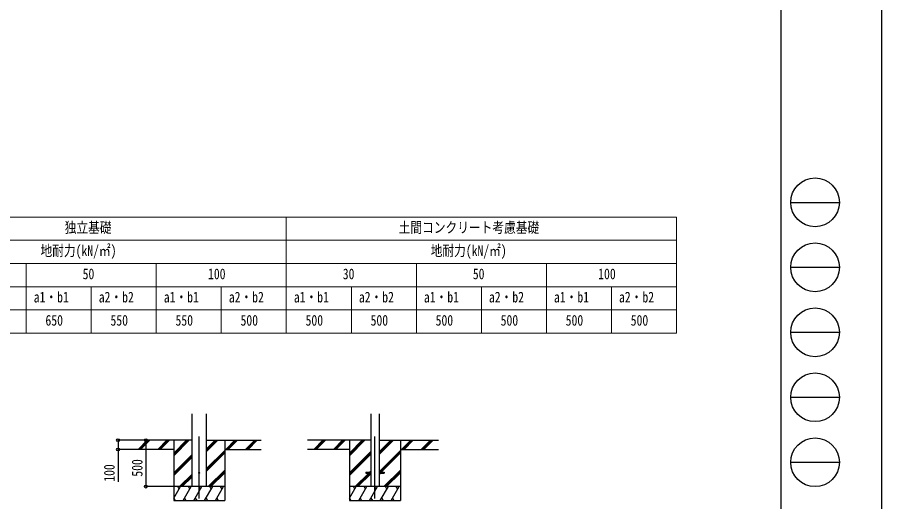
# Model space of a CAD drawing. Units: millimetres, scale not verified. Extents: x -14718 to 14718, y -10395 to 10395.
# Drawn here: x 5413 to 14718, y -5500 to -281 of the extents above; entities that cross this region are included whole.
import ezdxf
from ezdxf.enums import TextEntityAlignment as Align

# ---------------------------------------------------------------- set-up
doc = ezdxf.new("R2010")
doc.units = ezdxf.units.MM
doc.header["$LTSCALE"] = 40
doc.layers.add('0-1_TABLE1', color=7, linetype='Continuous', lineweight=18)
for name, color, linetype in [('0-3_YKK_12', 2, 'Continuous'), ('0-4_YKK_13', 4, 'Continuous'), ('0-5_YKK_A1', 4, 'Continuous'), ('0-6_YKK_D', 6, 'Continuous'), ('0-7_YKK_ZWAK', 7, 'Continuous')]:
    doc.layers.add(name, color=color, linetype=linetype)
doc.styles.add('ＭＳ ゴシック', font='')
doc.styles.get('ＭＳ ゴシック').set_extended_font_data('MS Gothic')

msp = doc.modelspace()

# ---------------------------------------------------------------- linework, layer by layer
at = {"layer": '0-1_TABLE1'}
for p, q in [((2708.57, -2434.1), (12508.57, -2434.1)), ((8308.57, -2434.1), (8308.57, -3684.1)), ((4108.57, -2684.1), (12508.57, -2684.1)), ((4108.57, -2934.1), (12508.57, -2934.1)), ((9708.57, -2934.1), (9708.57, -3684.1)), ((11108.57, -2934.1), (11108.57, -3684.1)), ((4108.57, -3184.1), (12508.57, -3184.1)), ((6208.57, -3184.1), (6208.57, -3684.1)), ((7608.57, -3184.1), (7608.57, -3684.1)), ((9008.57, -3184.1), (9008.57, -3684.1)), ((10408.57, -3184.1), (10408.57, -3684.1)), ((11808.57, -3184.1), (11808.57, -3684.1)), ((2708.57, -3434.1), (12508.57, -3434.1)), ((2708.57, -3684.1), (12508.57, -3684.1))]:
    msp.add_line(p, q, dxfattribs=at)
for points in [[(12508.57, -2434.1), (12508.57, -3184.1), (12508.57, -3684.1)], [(5508.57, -2934.1), (5508.57, -3434.1), (5508.57, -3684.1)], [(6908.57, -2934.1), (6908.57, -3434.1), (6908.57, -3684.1)]]:
    msp.add_lwpolyline(points, dxfattribs=at)
at = {"layer": '0-3_YKK_12'}
for p, q in [((7372.13, -5464.05), (7372.13, -4798.02)), ((9263.13, -5464.05), (9263.13, -4798.02))]:
    msp.add_line(p, q, dxfattribs=at)
at = {"layer": '0-4_YKK_13'}
for p, q in [((9163.13, -5183), (9163.13, -5192)), ((9163.13, -5183), (9217.93, -5183)), ((9163.13, -5192), (9217.93, -5192)), ((9308.33, -5183), (9363.13, -5183)), ((9308.33, -5192), (9363.13, -5192)), ((9363.13, -5183), (9363.13, -5192))]:
    msp.add_line(p, q, dxfattribs=at)
msp.add_circle((7372.13, -5187.5), 5, dxfattribs=at)
at = {"layer": '0-5_YKK_A1'}
for p, q in [((7294.38, -5337.5), (7294.38, -4552.15)), ((7449.88, -5337.5), (7449.88, -4552.15)), ((9217.93, -4552.15), (9217.93, -5337.5)), ((9308.33, -4552.15), (9308.33, -5337.5)), ((7294.38, -4837.5), (6646.18, -4837.5)), ((6712.86, -4936.1), (6811.46, -4837.5)), ((6725.6, -4937.5), (6825.6, -4837.5)), ((6739.74, -4937.5), (6839.74, -4837.5)), ((6925, -4936.1), (7023.59, -4837.5)), ((6937.73, -4937.5), (7037.73, -4837.5)), ((6951.88, -4937.5), (7051.88, -4837.5)), ((7097.13, -4837.5), (7097.13, -5487.5)), ((7097.13, -5004.38), (7264.01, -4837.5)), ((7097.13, -4990.24), (7249.87, -4837.5)), ((7097.13, -4976.1), (7235.72, -4837.5)), ((7449.88, -4960), (7572.38, -4837.5)), ((7449.88, -4945.86), (7558.23, -4837.5)), ((7449.88, -4931.71), (7544.09, -4837.5)), ((7449.88, -4837.5), (8037.75, -4837.5)), ((7647.13, -4837.5), (7647.13, -5487.5)), ((7656.22, -4937.5), (7756.22, -4837.5)), ((7670.37, -4937.5), (7770.37, -4837.5)), ((7684.51, -4937.5), (7784.51, -4837.5)), ((7868.36, -4937.5), (7968.36, -4837.5)), ((7882.5, -4937.5), (7982.5, -4837.5)), ((7896.64, -4937.5), (7996.64, -4837.5)), ((9217.93, -4837.5), (8537.18, -4837.5)), ((8603.86, -4936.1), (8702.46, -4837.5)), ((8616.6, -4937.5), (8716.6, -4837.5)), ((8630.74, -4937.5), (8730.74, -4837.5)), ((8816, -4936.1), (8914.59, -4837.5)), ((8828.73, -4937.5), (8928.73, -4837.5)), ((8842.88, -4937.5), (8942.88, -4837.5)), ((8988.13, -4837.5), (8988.13, -5487.5)), ((8988.13, -5004.38), (9155.01, -4837.5)), ((8988.13, -4990.24), (9140.87, -4837.5)), ((8988.13, -4976.1), (9126.72, -4837.5)), ((9308.33, -4992.55), (9463.38, -4837.5)), ((9308.33, -4978.41), (9449.23, -4837.5)), ((9308.33, -4964.26), (9435.09, -4837.5)), ((9308.33, -4837.5), (9946.33, -4837.5)), ((9538.13, -4837.5), (9538.13, -5487.5)), ((9547.22, -4937.5), (9647.22, -4837.5)), ((9561.37, -4937.5), (9661.37, -4837.5)), ((9575.51, -4937.5), (9675.51, -4837.5)), ((9759.36, -4937.5), (9859.36, -4837.5)), ((9773.5, -4937.5), (9873.5, -4837.5)), ((9787.64, -4937.5), (9887.64, -4837.5)), ((7097.13, -4937.5), (6646.18, -4937.5)), ((7097.13, -5188.23), (7294.38, -4990.98)), ((7097.13, -5202.37), (7294.38, -5005.12)), ((7097.13, -5216.51), (7294.38, -5019.26)), ((7449.88, -5143.84), (7647.13, -4946.6)), ((7449.88, -5157.99), (7647.13, -4960.74)), ((7449.88, -5172.13), (7647.13, -4974.88)), ((7647.13, -4937.5), (8037.75, -4937.5)), ((8988.13, -4937.5), (8537.18, -4937.5)), ((8988.13, -5188.23), (9217.93, -4958.43)), ((8988.13, -5202.37), (9217.93, -4972.57)), ((8988.13, -5216.51), (9217.93, -4986.71)), ((9308.33, -5176.39), (9538.13, -4946.6)), ((9315.86, -5183), (9538.13, -4960.74)), ((9330.01, -5183), (9538.13, -4974.88)), ((9538.13, -4937.5), (9946.33, -4937.5)), ((7159.99, -5337.5), (7294.38, -5203.11)), ((7468.35, -5337.5), (7647.13, -5158.73)), ((7482.49, -5337.5), (7647.13, -5172.87)), ((7496.64, -5337.5), (7647.13, -5187.01)), ((9050.99, -5337.5), (9196.49, -5192)), ((9065.13, -5337.5), (9210.63, -5192)), ((9079.27, -5337.5), (9217.93, -5198.84)), ((9205.49, -5183), (9217.93, -5170.56)), ((9308.33, -5204.68), (9321.01, -5192)), ((9359.35, -5337.5), (9538.13, -5158.73)), ((9373.49, -5337.5), (9538.13, -5172.87)), ((9387.64, -5337.5), (9538.13, -5187.01)), ((7174.13, -5337.5), (7294.38, -5217.25)), ((7188.27, -5337.5), (7294.38, -5231.39)), ((7647.13, -5337.5), (7097.13, -5337.5)), ((7097.13, -5462.95), (7169.56, -5337.5)), ((7154.55, -5363.48), (7139.55, -5337.5)), ((7198.42, -5487.5), (7285.03, -5337.5)), ((7270.03, -5363.48), (7255.03, -5337.5)), ((7313.89, -5487.5), (7400.5, -5337.5)), ((7385.5, -5363.48), (7370.49, -5337.5)), ((7429.36, -5487.5), (7515.97, -5337.5)), ((7500.97, -5363.48), (7485.96, -5337.5)), ((7544.83, -5487.5), (7631.44, -5337.5)), ((7616.44, -5363.48), (7601.44, -5337.5)), ((9538.13, -5337.5), (8988.13, -5337.5)), ((8988.13, -5462.95), (9060.56, -5337.5)), ((9045.55, -5363.48), (9030.55, -5337.5)), ((9089.42, -5487.5), (9176.03, -5337.5)), ((9161.03, -5363.48), (9146.03, -5337.5)), ((9204.89, -5487.5), (9291.5, -5337.5)), ((9276.5, -5363.48), (9261.49, -5337.5)), ((9320.36, -5487.5), (9406.97, -5337.5)), ((9391.97, -5363.48), (9376.96, -5337.5)), ((9435.83, -5487.5), (9522.44, -5337.5)), ((9507.44, -5363.48), (9492.44, -5337.5)), ((7097.13, -5487.5), (7647.13, -5487.5)), ((7097.95, -5461.52), (7112.95, -5487.5)), ((7213.42, -5461.52), (7228.42, -5487.5)), ((7328.89, -5461.52), (7343.89, -5487.5)), ((7444.36, -5461.52), (7459.36, -5487.5)), ((7559.83, -5461.52), (7574.83, -5487.5)), ((8988.13, -5487.5), (9538.13, -5487.5)), ((8988.95, -5461.52), (9003.95, -5487.5)), ((9104.42, -5461.52), (9119.42, -5487.5)), ((9219.89, -5461.52), (9234.89, -5487.5)), ((9335.36, -5461.52), (9350.36, -5487.5)), ((9450.83, -5461.52), (9465.83, -5487.5))]:
    msp.add_line(p, q, dxfattribs=at)
at = {"layer": '0-6_YKK_D'}
for p, q in [((6711.79, -4837.5), (6496.13, -4837.5)), ((6871.07, -4837.5), (6796.13, -4837.5)), ((6797.13, -4837.5), (6797.13, -5337.5)), ((6711.79, -4937.5), (6496.13, -4937.5)), ((7096.13, -5337.5), (6796.13, -5337.5))]:
    msp.add_line(p, q, dxfattribs=at)
msp.add_lwpolyline([(6497.13, -4837.5), (6497.13, -4937.5), (6497.13, -5286.6)], dxfattribs=at)
for centre in [(6497.13, -4837.5), (6797.13, -4837.5), (6497.13, -4937.5), (6797.13, -5337.5)]:
    msp.add_circle(centre, 14.88, dxfattribs=at)
at = {"layer": '0-7_YKK_ZWAK'}
for p, q in [((13632.57, 9712.5), (13632.57, -8837.5)), ((13737.57, -2275), (14262.57, -2275)), ((13737.57, -2975), (14262.57, -2975)), ((13737.57, -3675), (14262.57, -3675)), ((13737.57, -4375), (14262.57, -4375)), ((13737.57, -5075), (14262.57, -5075))]:
    msp.add_line(p, q, dxfattribs=at)
msp.add_lwpolyline([(-14717.5, -10395), (14717.5, -10395), (14717.5, 10395), (-14717.5, 10395)], close=True, dxfattribs=at)
for centre in [(14000.07, -2275), (14000.07, -2975), (14000.07, -3675), (14000.07, -4375), (14000.07, -5075)]:
    msp.add_circle(centre, 262.5, dxfattribs=at)

# ---------------------------------------------------------------- texts
at = {"layer": '0-1_TABLE1', "style": 'ＭＳ ゴシック', "width": 0.8}
for s, p in [('独立基礎', (5922.97, -2637.85)), ('土間コンクリート考慮基礎', (9518.17, -2637.85)), ('地耐力(kN/㎡)', (5662.57, -2887.85)), ('地耐力(kN/㎡)', (9862.57, -2887.85)), ('50', (6116.17, -3137.85)), ('100', (7465.77, -3137.85)), ('30', (8916.17, -3137.85)), ('50', (10316.17, -3137.85)), ('100', (11665.77, -3137.85)), ('a1・b1', (5589.77, -3387.85)), ('a2・b2', (6289.77, -3387.85)), ('a1・b1', (6989.77, -3387.85)), ('a2・b2', (7689.77, -3387.85)), ('a1・b1', (8389.77, -3387.85)), ('a2・b2', (9089.77, -3387.85)), ('a1・b1', (9789.77, -3387.85)), ('a2・b2', (10489.77, -3387.85)), ('a1・b1', (11189.77, -3387.85)), ('a2・b2', (11889.77, -3387.85)), ('650', (5715.77, -3637.85)), ('550', (6415.77, -3637.85)), ('550', (7115.77, -3637.85)), ('500', (7815.77, -3637.85)), ('500', (8515.77, -3637.85)), ('500', (9215.77, -3637.85)), ('500', (9915.77, -3637.85)), ('500', (10615.77, -3637.85)), ('500', (11315.77, -3637.85)), ('500', (12015.77, -3637.85))]:
    msp.add_text(s, height=115.5, dxfattribs=at).set_placement(p, align=Align.BOTTOM_LEFT)
at = {"layer": '0-6_YKK_D', "style": 'ＭＳ ゴシック', "width": 0.8}
for s, p in [('100', (6495.13, -5284.6)), ('500', (6795.13, -5230.3))]:
    msp.add_text(s, height=115.5, rotation=90, dxfattribs=at).set_placement(p, align=Align.BOTTOM_LEFT)

doc.saveas('drawing.dxf')
